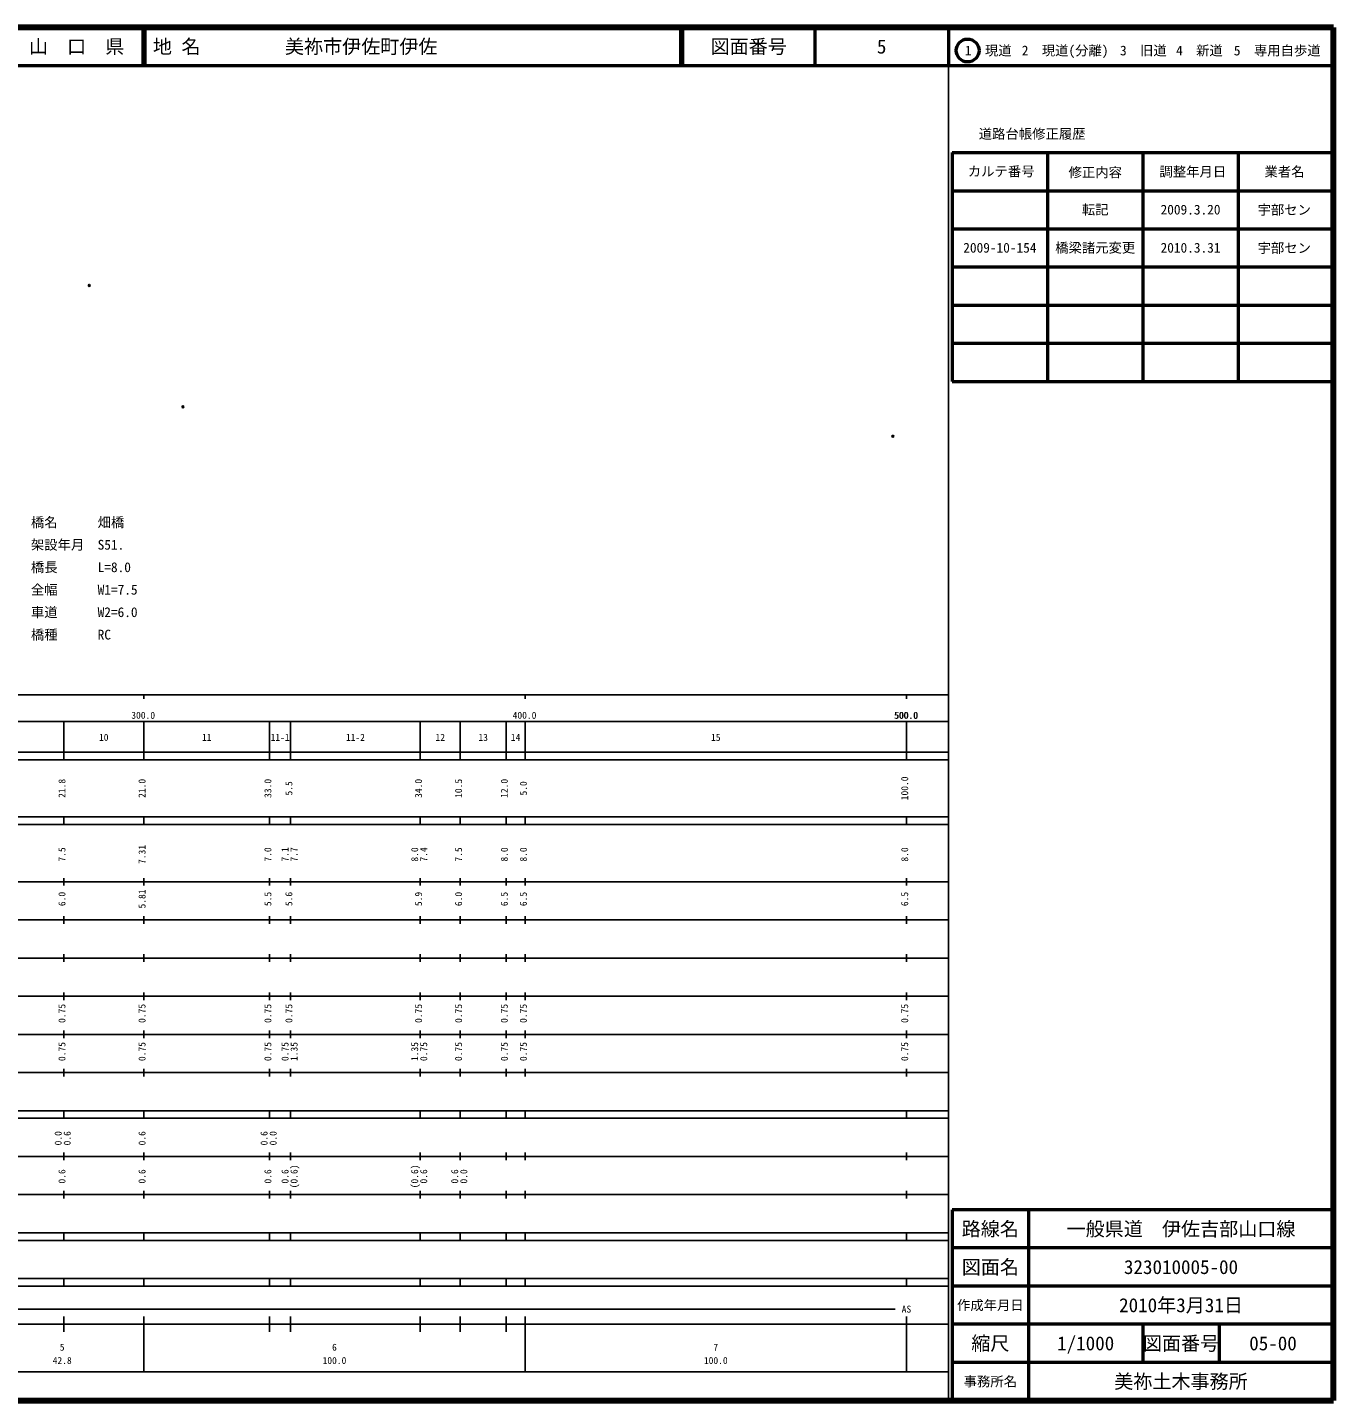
# Model space of a CAD drawing. Units: millimetres on the paper. Extents: x 40 to 680, y 20 to 380.
# Drawn here: x 337.5 to 680, y 20 to 380 of the extents above; entities that cross this region are included whole.
import ezdxf
from ezdxf.enums import TextEntityAlignment as Align

# ---------------------------------------------------------------- set-up
doc = ezdxf.new("R2010")
doc.units = ezdxf.units.MM
doc.header["$PDMODE"] = 32
doc.header["$PDSIZE"] = 0.5
doc.layers.add('S-OTRS', color=6, linetype='Continuous')
doc.layers.add('S-TTL-TXT', color=7, linetype='Continuous')
for name, color, linetype, lineweight in [('S-STR-HTXT', 7, 'Continuous', 13), ('S-TTL', 2, 'Continuous', 140), ('S-TTL-BAND', 7, 'Continuous', 25), ('S-TTL-FRAM', 2, 'Continuous', 50), ('S-TTL-LINE', 7, 'Continuous', 50)]:
    doc.layers.add(name, color=color, linetype=linetype, lineweight=lineweight)
doc.styles.add('ＭＳ ゴシック', font='')
doc.styles.get('ＭＳ ゴシック').set_extended_font_data('MS Gothic')

msp = doc.modelspace()

# ---------------------------------------------------------------- linework, layer by layer
at = {"layer": 'S-OTRS'}
for p in [(353.71, 312.367), (378.275, 280.544), (564.454, 272.812)]:
    msp.add_point(p, dxfattribs=at)
at = {"layer": 'S-TTL'}
for p, q in [((680, 380), (40, 380)), ((680, 20), (680, 380)), ((40, 20), (680, 20))]:
    msp.add_line(p, q, dxfattribs=at)
at = {"layer": 'S-TTL-BAND'}
for p, q in [((579, 20), (579, 370)), ((40, 205), (579, 205)), ((368, 205), (368, 204)), ((468, 205), (468, 204)), ((568, 205), (568, 204)), ((68, 198), (579, 198)), ((347, 188), (347, 198)), ((368, 188), (368, 198)), ((401, 188), (401, 198)), ((406.5, 188), (406.5, 198)), ((440.5, 188), (440.5, 198)), ((451, 188), (451, 198)), ((463, 188), (463, 198)), ((468, 188), (468, 198)), ((568, 188), (568, 198)), ((40, 190), (579, 190)), ((40, 188), (579, 188)), ((40, 173), (579, 173)), ((347, 171), (347, 173)), ((368, 171), (368, 173)), ((401, 171), (401, 173)), ((406.5, 171), (406.5, 173)), ((440.5, 171), (440.5, 173)), ((451, 171), (451, 173)), ((463, 171), (463, 173)), ((468, 171), (468, 173)), ((568, 171), (568, 173)), ((40, 171), (579, 171)), ((40, 156), (579, 156)), ((347, 155), (347, 157)), ((368, 155), (368, 157)), ((401, 155), (401, 157)), ((406.5, 155), (406.5, 157)), ((440.5, 155), (440.5, 157)), ((451, 155), (451, 157)), ((463, 155), (463, 157)), ((468, 155), (468, 157)), ((568, 155), (568, 157)), ((46, 146), (579, 146)), ((347, 145), (347, 147)), ((368, 145), (368, 147)), ((401, 145), (401, 147)), ((406.5, 145), (406.5, 147)), ((440.5, 145), (440.5, 147)), ((451, 145), (451, 147)), ((463, 145), (463, 147)), ((468, 145), (468, 147)), ((568, 145), (568, 147)), ((347, 135), (347, 137)), ((368, 135), (368, 137)), ((401, 135), (401, 137)), ((406.5, 135), (406.5, 137)), ((440.5, 135), (440.5, 137)), ((451, 135), (451, 137)), ((463, 135), (463, 137)), ((468, 135), (468, 137)), ((568, 135), (568, 137)), ((52, 136), (579, 136)), ((46, 126), (579, 126)), ((347, 125), (347, 127)), ((368, 125), (368, 127)), ((401, 125), (401, 127)), ((406.5, 125), (406.5, 127)), ((440.5, 125), (440.5, 127)), ((451, 125), (451, 127)), ((463, 125), (463, 127)), ((468, 125), (468, 127)), ((568, 125), (568, 127)), ((52, 116), (579, 116)), ((347, 115), (347, 117)), ((368, 115), (368, 117)), ((401, 115), (401, 117)), ((406.5, 115), (406.5, 117)), ((440.5, 115), (440.5, 117)), ((451, 115), (451, 117)), ((463, 115), (463, 117)), ((468, 115), (468, 117)), ((568, 115), (568, 117)), ((46, 106), (579, 106)), ((347, 105), (347, 107)), ((368, 105), (368, 107)), ((401, 105), (401, 107)), ((406.5, 105), (406.5, 107)), ((440.5, 105), (440.5, 107)), ((451, 105), (451, 107)), ((463, 105), (463, 107)), ((468, 105), (468, 107)), ((568, 105), (568, 107)), ((40, 96), (579, 96)), ((40, 94), (579, 94)), ((347, 94), (347, 96)), ((368, 94), (368, 96)), ((401, 94), (401, 96)), ((406.5, 94), (406.5, 96)), ((440.5, 94), (440.5, 96)), ((451, 94), (451, 96)), ((463, 94), (463, 96)), ((468, 94), (468, 96)), ((568, 94), (568, 96)), ((49, 84), (579, 84)), ((347, 83), (347, 85)), ((368, 83), (368, 85)), ((401, 83), (401, 85)), ((406.5, 83), (406.5, 85)), ((440.5, 83), (440.5, 85)), ((451, 83), (451, 85)), ((463, 83), (463, 85)), ((468, 83), (468, 85)), ((568, 83), (568, 85)), ((40, 74), (579, 74)), ((347, 73), (347, 75)), ((368, 73), (368, 75)), ((401, 73), (401, 75)), ((406.5, 73), (406.5, 75)), ((440.5, 73), (440.5, 75)), ((451, 73), (451, 75)), ((463, 73), (463, 75)), ((468, 73), (468, 75)), ((568, 73), (568, 75)), ((40, 64), (579, 64)), ((40, 62), (579, 62)), ((347, 62), (347, 64)), ((368, 62), (368, 64)), ((401, 62), (401, 64)), ((406.5, 62), (406.5, 64)), ((440.5, 62), (440.5, 64)), ((451, 62), (451, 64)), ((463, 62), (463, 64)), ((468, 62), (468, 64)), ((568, 62), (568, 64)), ((40, 52), (579, 52)), ((347, 50), (347, 52)), ((368, 50), (368, 52)), ((401, 50), (401, 52)), ((406.5, 50), (406.5, 52)), ((440.5, 50), (440.5, 52)), ((451, 50), (451, 52)), ((463, 50), (463, 52)), ((468, 50), (468, 52)), ((568, 50), (568, 52)), ((40, 50), (579, 50)), ((71, 44), (565, 44)), ((40, 40), (579, 40)), ((347, 38), (347, 42)), ((368, 27.5), (368, 42)), ((401, 38), (401, 42)), ((406.5, 38), (406.5, 42)), ((440.5, 38), (440.5, 42)), ((451, 38), (451, 42)), ((463, 38), (463, 42)), ((468, 27.5), (468, 42)), ((568, 27.5), (568, 42)), ((68, 27.5), (579, 27.5))]:
    msp.add_line(p, q, dxfattribs=at)
at = {"layer": 'S-TTL-FRAM'}
for p, q in [((580, 347.197), (580, 287.197)), ((580, 347.197), (680, 347.197)), ((580, 287.197), (680, 287.197)), ((680, 70), (580, 70)), ((580, 70), (580, 20))]:
    msp.add_line(p, q, dxfattribs=at)
at = {"layer": 'S-TTL-LINE'}
for p, q in [((367.75, 380), (367.75, 370)), ((368.25, 380), (368.25, 370)), ((508.747, 380), (508.747, 370)), ((509.247, 380), (509.247, 370)), ((543.997, 380), (543.997, 370)), ((579, 380), (579, 370)), ((40, 370), (680, 370)), ((605, 347.197), (605, 287.197)), ((630, 347.197), (630, 287.197)), ((655, 347.197), (655, 287.197)), ((580, 337.197), (680, 337.197)), ((580, 327.197), (680, 327.197)), ((580, 317.197), (680, 317.197)), ((580, 307.197), (680, 307.197)), ((580, 297.197), (680, 297.197)), ((600, 70), (600, 20)), ((680, 60), (580, 60)), ((680, 50), (580, 50)), ((680, 40), (580, 40)), ((630, 40), (630, 30)), ((650, 40), (650, 30)), ((680, 30), (580, 30))]:
    msp.add_line(p, q, dxfattribs=at)
msp.add_circle((584.031, 373.958), 3, dxfattribs=at)

# ---------------------------------------------------------------- texts
at = {"layer": 'S-STR-HTXT', "style": 'ＭＳ ゴシック'}
for s, p in [('橋名\u3000\u3000\u3000畑橋', (338.397, 248.21)), ('架設年月\u3000S51.', (338.397, 242.319)), ('橋長\u3000\u3000\u3000L=8.0', (338.397, 236.428)), ('全幅\u3000\u3000\u3000W1=7.5', (338.397, 230.536)), ('車道\u3000\u3000\u3000W2=6.0', (338.397, 224.645)), ('橋種\u3000\u3000\u3000RC', (338.397, 218.754))]:
    msp.add_text(s, height=2.566, dxfattribs=at).set_placement(p, align=Align.BOTTOM_LEFT)
at = {"layer": 'S-TTL-BAND', "style": 'ＭＳ ゴシック'}
for s, p in [('300.0', (367.844, 198.195)), ('400.0', (467.844, 198.195)), ('500.0', (567.844, 198.195)), ('500.0', (568, 198.195)), ('10', (357.5, 192.405)), ('11', (384.5, 192.405)), ('11-1', (403.75, 192.405)), ('11-2', (423.5, 192.405)), ('12', (445.75, 192.405)), ('13', (457, 192.405)), ('14', (465.5, 192.405)), ('15', (518, 192.405)), ('AS', (568, 42.5)), ('5', (346.6, 32.523)), ('6', (418, 32.523)), ('7', (518, 32.523)), ('42.8', (346.6, 29.033)), ('100.0', (418, 29.033)), ('100.0', (518, 29.033))]:
    msp.add_text(s, height=1.833, dxfattribs=at).set_placement(p, align=Align.BOTTOM_CENTER)
for s, p in [('21.8', (348, 180.5)), ('21.0', (369, 180.5)), ('33.0', (402, 180.5)), ('5.5', (407.5, 180.5)), ('34.0', (441.5, 180.5)), ('10.5', (452, 180.5)), ('12.0', (464, 180.5)), ('5.0', (469, 180.5)), ('100.0', (569, 180.5)), ('7.5', (348, 163.174)), ('7.31', (369, 163.174)), ('7.0', (402, 163.174)), ('7.1', (406.5, 163.174)), ('7.7', (408.87, 163.174)), ('8.0', (440.5, 163.174)), ('7.4', (442.87, 163.174)), ('7.5', (452, 163.174)), ('8.0', (464, 163.174)), ('8.0', (469, 163.174)), ('8.0', (569, 163.174)), ('6.0', (348, 151.5)), ('5.81', (369, 151.5)), ('5.5', (402, 151.5)), ('5.6', (407.5, 151.5)), ('5.9', (441.5, 151.5)), ('6.0', (452, 151.5)), ('6.5', (464, 151.5)), ('6.5', (469, 151.5)), ('6.5', (569, 151.5)), ('0.75', (348, 121.5)), ('0.75', (369, 121.5)), ('0.75', (402, 121.5)), ('0.75', (407.5, 121.5)), ('0.75', (441.5, 121.5)), ('0.75', (452, 121.5)), ('0.75', (464, 121.5)), ('0.75', (469, 121.5)), ('0.75', (569, 121.5)), ('0.75', (348, 111.5)), ('0.75', (369, 111.5)), ('0.75', (402, 111.5)), ('0.75', (406.5, 111.5)), ('1.35', (408.87, 111.5)), ('1.35', (440.5, 111.5)), ('0.75', (442.87, 111.5)), ('0.75', (452, 111.5)), ('0.75', (464, 111.5)), ('0.75', (469, 111.5)), ('0.75', (569, 111.5)), ('0.0', (347, 88.764)), ('0.6', (349.37, 88.764)), ('0.6', (369, 88.764)), ('0.6', (401, 88.764)), ('0.0', (403.37, 88.764)), ('0.6', (348, 78.764)), ('0.6', (369, 78.764)), ('0.6', (402, 78.764)), ('0.6', (406.5, 78.764)), ('(0.6)', (408.87, 78.764)), ('(0.6)', (440.5, 78.764)), ('0.6', (442.87, 78.764)), ('0.6', (451, 78.764)), ('0.0', (453.37, 78.764))]:
    msp.add_text(s, height=1.833, rotation=90, dxfattribs=at).set_placement(p, align=Align.BOTTOM_CENTER)
at = {"layer": 'S-TTL-TXT', "style": 'ＭＳ ゴシック'}
for s, height, p in [('山\u3000口\u3000県', 3.666, (350.375, 375)), ('図面番号', 3.666, (526.622, 375)), ('5', 3.666, (561.497, 375)), ('1\u3000現道', 2.566, (589.448, 373.958)), ('2\u3000現道(分離)', 2.566, (609.619, 373.958)), ('3\u3000旧道', 2.566, (630.121, 373.958)), ('4\u3000新道', 2.566, (644.824, 373.958)), ('5\u3000専用自歩道', 2.566, (665.228, 373.958)), ('道路台帳修正履歴', 2.566, (600.968, 352.113)), ('カルテ番号', 2.566, (592.839, 342.277)), ('修正内容', 2.566, (617.509, 342.023)), ('調整年月日', 2.566, (643.089, 342.197)), ('業者名', 2.566, (667.134, 342.197)), ('転記', 2.566, (617.5, 332.245)), ('2009.3.20', 2.566, (642.5, 332.245)), ('宇部セン', 2.566, (667.077, 332.189)), ('2009-10-154', 2.566, (592.5, 322.245)), ('橋梁諸元変更', 2.566, (617.5, 322.245)), ('2010.3.31', 2.566, (642.5, 322.245)), ('宇部セン', 2.566, (667.077, 322.189)), ('路線名', 3.666, (590, 65)), ('路線名', 3.666, (590, 65)), ('一般県道\u3000伊佐吉部山口線', 3.666, (640, 65)), ('図面名', 3.666, (590, 55)), ('図面名', 3.666, (590, 55)), ('323010005-00', 3.666, (640, 55)), ('2010年3月31日', 3.666, (640, 45)), ('作成年月日', 2.566, (590, 45)), ('作成年月日', 2.566, (590, 45)), ('縮尺', 3.666, (590, 35)), ('縮尺', 3.666, (590, 35)), ('1/1000', 3.666, (615, 35)), ('図面番号', 3.666, (640, 35)), ('図面番号', 3.666, (640, 35)), ('05-00', 3.666, (664.125, 35)), ('事務所名', 2.566, (590, 25)), ('事務所名', 2.566, (590, 25)), ('美祢土木事務所', 3.666, (640, 25))]:
    msp.add_text(s, height=height, dxfattribs=at).set_placement(p, align=Align.MIDDLE_CENTER)
for s, p in [('地 名', (370.38, 375)), ('美祢市伊佐町伊佐', (405.024, 375))]:
    msp.add_text(s, height=3.666, dxfattribs=at).set_placement(p, align=Align.MIDDLE_LEFT)

doc.saveas('drawing.dxf')
